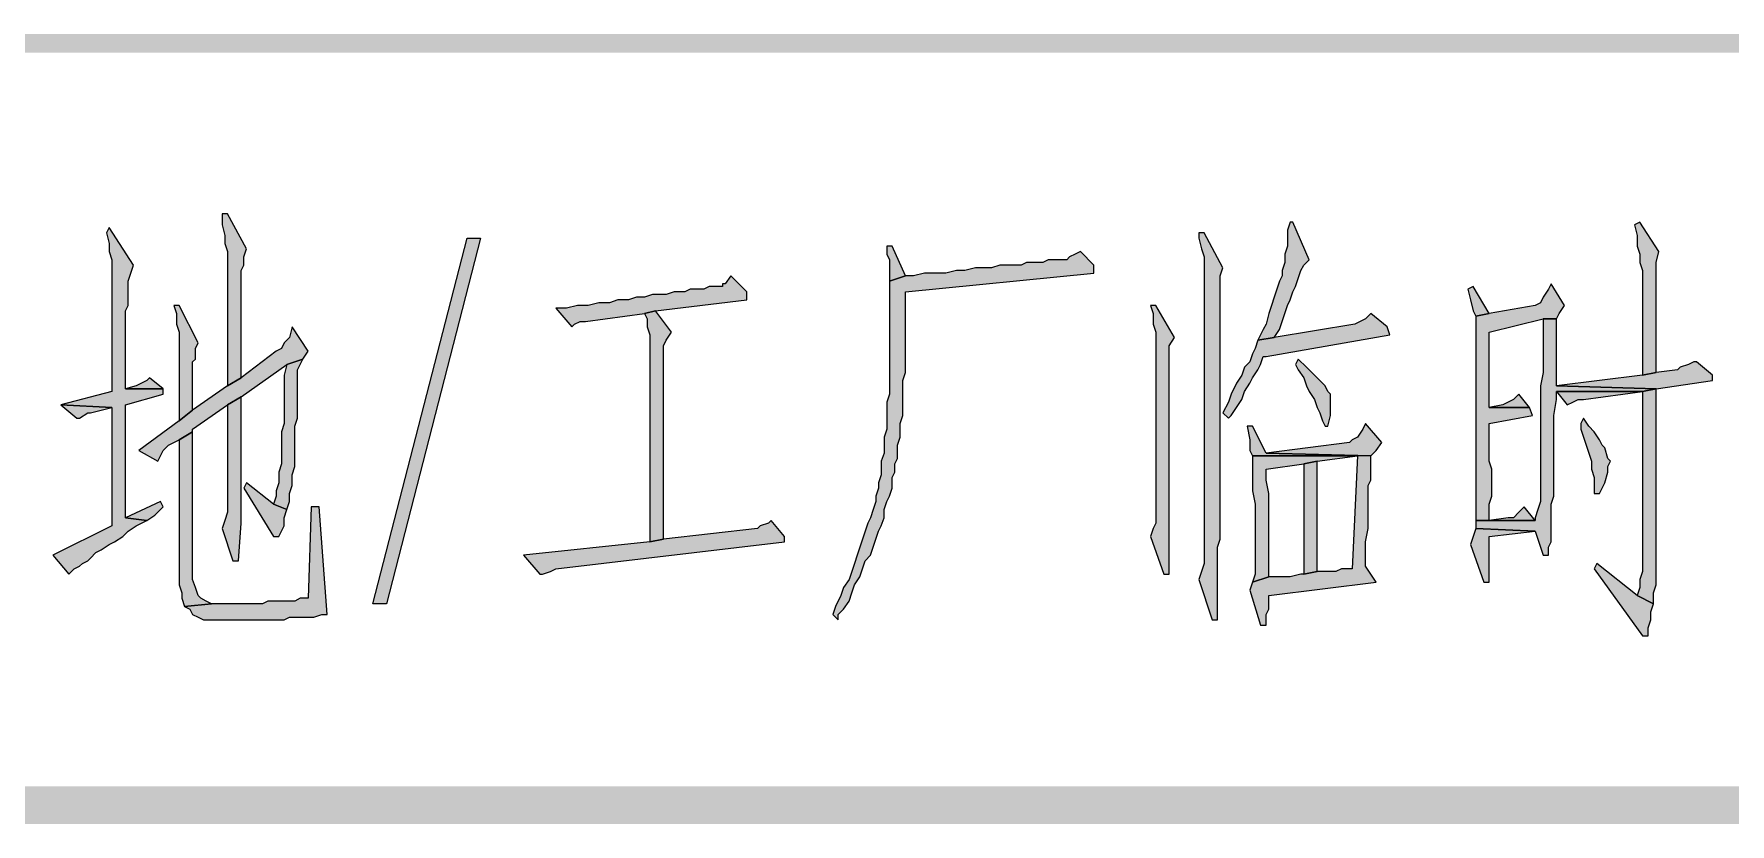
# Model space of a CAD drawing. Header units: millimetres. Extents: x 24 to 410, y 10 to 282.
# Drawn here: x 189.1 to 215.79, y 9.65 to 22.1 of the extents above; entities that cross this region are included whole.
import ezdxf

# ---------------------------------------------------------------- set-up
doc = ezdxf.new("R2010")
doc.units = ezdxf.units.MM

msp = doc.modelspace()

# ---------------------------------------------------------------- hatches: boundary and pattern name
h = msp.add_hatch(color=7)
h.dxf.hatch_style = 2
h.paths.add_polyline_path([(30.098965, 22.098), (30.098965, 21.801667), (410.082965, 22.098)])
h = msp.add_hatch(color=7)
h.dxf.hatch_style = 2
h.paths.add_polyline_path([(30.098965, 21.801667), (410.082965, 22.098), (410.082965, 21.801667)])
h = msp.add_hatch(color=7)
h.dxf.hatch_style = 2
h.paths.add_polyline_path([(192.151, 19.261667), (192.066333, 19.261667), (192.066333, 19.092333), (192.108667, 18.923), (192.108667, 18.796), (192.151, 18.669), (192.151, 16.552333), (192.362667, 16.679333), (192.362667, 16.933333), (192.362667, 17.060333), (192.362667, 18.372667), (192.405, 18.457333), (192.405, 18.584333), (192.447333, 18.711333)])
h = msp.add_hatch(color=7)
h.dxf.hatch_style = 2
h.paths.add_polyline_path([(190.288333, 19.05), (190.246, 18.965333), (190.288333, 18.796), (190.288333, 18.669), (190.330667, 18.542), (190.330667, 16.467667), (189.526333, 16.256), (190.330667, 16.213667), (190.330667, 14.351), (189.399333, 13.885333), (189.653333, 13.589), (189.695667, 13.631333), (189.738, 13.673667), (189.822667, 13.716), (189.865, 13.758333), (189.949667, 13.800667), (189.992, 13.843), (190.076667, 13.927667), (190.161333, 13.97), (190.288333, 14.054667), (190.373, 14.097), (190.5, 14.181667), (190.584667, 14.266333), (190.711667, 14.351), (190.881, 14.435667), (190.542333, 14.478), (190.542333, 16.256), (191.135, 16.425333), (191.135, 16.51), (190.542333, 16.51), (190.542333, 17.737667), (190.584667, 17.822333), (190.584667, 18.203333), (190.627, 18.330333), (190.669333, 18.457333)])
h = msp.add_hatch(color=7)
h.dxf.hatch_style = 2
h.paths.add_polyline_path([(207.518, 18.965333), (207.433333, 18.965333), (207.433333, 18.880667), (207.475667, 18.711333), (207.518, 18.584333), (207.518, 15.621), (207.518, 15.409333), (207.518, 13.758333), (207.475667, 13.631333), (207.433333, 13.504333), (207.645, 12.869333), (207.729667, 12.869333), (207.729667, 12.911667), (207.729667, 14.012333), (207.772, 14.139333), (207.772, 18.288), (207.814333, 18.415)])
h = msp.add_hatch(color=7)
h.dxf.hatch_style = 2
h.paths.add_polyline_path([(208.872667, 19.134667), (208.830333, 19.007667), (208.830333, 18.753667), (208.788, 18.626667), (208.788, 18.499667), (208.745667, 18.372667), (208.745667, 18.288), (208.703333, 18.203333), (208.661, 18.076333), (208.618667, 17.949333), (208.576333, 17.822333), (208.534, 17.695333), (208.491667, 17.526), (208.449333, 17.441333), (208.407, 17.356667), (208.364667, 17.272), (208.618667, 17.314333), (208.703333, 17.441333), (208.745667, 17.568333), (208.788, 17.695333), (208.830333, 17.822333), (208.872667, 17.907), (208.915, 18.034), (208.957333, 18.118667), (208.999667, 18.245667), (209.042, 18.372667), (209.084333, 18.457333), (209.169, 18.542), (208.915, 19.134667)])
h = msp.add_hatch(color=7)
h.dxf.hatch_style = 2
h.paths.add_polyline_path([(214.376, 19.134667), (214.291333, 19.092333), (214.333667, 18.923), (214.333667, 18.753667), (214.376, 18.626667), (214.376, 18.499667), (214.418333, 18.372667), (214.418333, 16.721667), (214.63, 16.764), (214.63, 18.161), (214.63, 18.203333), (214.63, 18.499667), (214.672333, 18.669)])
h = msp.add_hatch(color=7)
h.dxf.hatch_style = 2
h.paths.add_polyline_path([(195.918667, 18.880667), (196.130333, 18.880667), (194.648667, 13.123333), (194.437, 13.123333)])
h = msp.add_hatch(color=7)
h.dxf.hatch_style = 2
h.paths.add_polyline_path([(202.607333, 18.753667), (202.522667, 18.753667), (202.522667, 18.711333), (202.522667, 18.626667), (202.565, 18.542), (202.565, 18.203333), (202.819, 18.288)])
h = msp.add_hatch(color=7)
h.dxf.hatch_style = 2
h.paths.add_polyline_path([(205.570667, 18.669), (205.486, 18.626667), (205.401333, 18.584333), (205.359, 18.542), (205.062667, 18.542), (204.978, 18.499667), (204.724, 18.499667), (204.639333, 18.457333), (204.300667, 18.457333), (204.173667, 18.415), (203.919667, 18.415), (203.750333, 18.372667), (203.623333, 18.372667), (203.454, 18.330333), (203.115333, 18.330333), (202.946, 18.288), (202.819, 18.288), (202.565, 18.203333), (202.565, 16.425333), (202.522667, 16.298333), (202.522667, 15.875), (202.480333, 15.748), (202.480333, 15.494), (202.438, 15.367), (202.438, 15.155333), (202.395667, 15.028333), (202.395667, 14.943667), (202.353333, 14.816667), (202.353333, 14.732), (202.311, 14.605), (202.268667, 14.478), (202.226333, 14.393333), (202.184, 14.266333), (202.141667, 14.139333), (202.099333, 14.012333), (202.057, 13.885333), (202.014667, 13.758333), (201.972333, 13.631333), (201.93, 13.504333), (201.845333, 13.377333), (201.803, 13.250333), (201.718333, 13.081), (201.676, 12.954), (201.760667, 12.869333), (201.760667, 12.954), (201.845333, 13.038667), (201.93, 13.165667), (201.972333, 13.292667), (202.014667, 13.419667), (202.099333, 13.546667), (202.141667, 13.673667), (202.184, 13.800667), (202.268667, 13.885333), (202.311, 14.012333), (202.353333, 14.139333), (202.395667, 14.266333), (202.438, 14.351), (202.480333, 14.478), (202.480333, 14.605), (202.522667, 14.732), (202.565, 14.816667), (202.607333, 14.943667), (202.607333, 15.113), (202.649667, 15.197667), (202.649667, 15.324667), (202.692, 15.409333), (202.692, 15.621), (202.734333, 15.748), (202.734333, 15.959667), (202.776667, 16.086667), (202.776667, 16.637), (202.819, 16.764), (202.819, 18.034), (205.782333, 18.330333), (205.782333, 18.457333)])
h = msp.add_hatch(color=7)
h.dxf.hatch_style = 2
h.paths.add_polyline_path([(200.067333, 18.288), (199.982667, 18.161), (199.940333, 18.161), (199.940333, 18.118667), (199.728667, 18.118667), (199.644, 18.076333), (199.432333, 18.076333), (199.347667, 18.034), (199.178333, 18.034), (199.051333, 17.991667), (198.839667, 17.991667), (198.712667, 17.949333), (198.585667, 17.949333), (198.458667, 17.907), (198.289333, 17.907), (198.162333, 17.864667), (197.993, 17.864667), (197.823667, 17.822333), (197.654333, 17.822333), (197.485, 17.78), (197.315667, 17.78), (197.569667, 17.483667), (197.612, 17.526), (197.696667, 17.568333), (197.781333, 17.568333), (198.712667, 17.695333), (198.882, 17.737667), (200.321333, 17.907), (200.321333, 18.034)])
h = msp.add_hatch(color=7)
h.dxf.hatch_style = 2
h.paths.add_polyline_path([(212.979, 18.161), (212.936667, 18.076333), (212.852, 17.949333), (212.809667, 17.864667), (212.725, 17.822333), (212.005333, 17.695333), (211.793667, 17.653), (211.793667, 14.901333), (211.793667, 14.774333), (211.793667, 14.435667), (212.005333, 14.435667), (212.005333, 14.689667), (212.047667, 14.816667), (212.047667, 15.24), (212.005333, 15.367), (212.005333, 15.959667), (212.682667, 16.086667), (212.640333, 16.213667), (212.005333, 16.213667), (212.005333, 16.340667), (212.005333, 17.399), (212.852, 17.610667), (213.063667, 17.610667), (213.106, 17.695333), (213.190667, 17.822333)])
h = msp.add_hatch(color=7)
h.dxf.hatch_style = 2
h.paths.add_polyline_path([(211.751333, 18.118667), (211.666667, 18.076333), (211.709, 17.907), (211.751333, 17.737667), (211.793667, 17.653), (212.005333, 17.695333)])
h = msp.add_hatch(color=7)
h.dxf.hatch_style = 2
h.paths.add_polyline_path([(191.389, 17.822333), (191.304333, 17.822333), (191.346667, 17.695333), (191.346667, 17.526), (191.389, 17.399), (191.389, 16.002), (191.600667, 16.171333), (191.600667, 16.933333), (191.643, 16.975667), (191.643, 17.145), (191.685333, 17.229667)])
h = msp.add_hatch(color=7)
h.dxf.hatch_style = 2
h.paths.add_polyline_path([(198.882, 17.737667), (198.712667, 17.695333), (198.755, 17.610667), (198.755, 17.483667), (198.797333, 17.356667), (198.797333, 14.097), (199.009, 14.139333), (199.009, 16.975667), (199.009, 17.060333), (199.009, 17.187333), (199.051333, 17.272), (199.136, 17.399)])
h = msp.add_hatch(color=7)
h.dxf.hatch_style = 2
h.paths.add_polyline_path([(206.756, 17.822333), (206.671333, 17.822333), (206.713667, 17.695333), (206.713667, 17.526), (206.756, 17.399), (206.756, 14.520333), (206.756, 14.435667), (206.756, 14.393333), (206.713667, 14.308667), (206.671333, 14.181667), (206.883, 13.589), (206.967667, 13.589), (206.967667, 13.716), (206.967667, 17.187333), (207.052333, 17.314333)])
h = msp.add_hatch(color=7)
h.dxf.hatch_style = 2
h.paths.add_polyline_path([(210.142667, 17.695333), (210.058, 17.610667), (209.973333, 17.568333), (209.888667, 17.526), (208.618667, 17.314333), (208.364667, 17.272), (208.322333, 17.145), (208.28, 17.060333), (208.237667, 16.933333), (208.153, 16.848667), (208.110667, 16.721667), (208.026, 16.594667), (207.941333, 16.425333), (207.899, 16.298333), (207.814333, 16.129), (207.899, 16.044333), (207.941333, 16.086667), (208.026, 16.213667), (208.110667, 16.340667), (208.153, 16.467667), (208.237667, 16.594667), (208.28, 16.679333), (208.364667, 16.806333), (208.407, 16.891), (208.449333, 17.018), (208.491667, 17.018), (210.439, 17.356667), (210.396667, 17.483667)])
h = msp.add_hatch(color=7)
h.dxf.hatch_style = 2
h.paths.add_polyline_path([(193.167, 17.483667), (193.124667, 17.314333), (193.04, 17.229667), (192.997667, 17.145), (192.913, 17.102667), (192.362667, 16.679333), (192.151, 16.552333), (191.600667, 16.171333), (191.389, 16.002), (190.754, 15.536333), (191.050333, 15.367), (191.092667, 15.451667), (191.135, 15.536333), (191.219667, 15.621), (191.389, 15.705667), (191.600667, 15.832667), (191.600667, 15.875), (192.151, 16.256), (192.362667, 16.383), (193.082333, 16.891), (193.336333, 16.975667), (193.421, 17.102667)])
h = msp.add_hatch(color=7)
h.dxf.hatch_style = 2
h.paths.add_polyline_path([(213.063667, 17.610667), (212.852, 17.610667), (212.852, 17.483667), (212.852, 16.764), (212.809667, 16.552333), (212.809667, 14.732), (212.767333, 14.605), (212.725, 14.478), (212.725, 14.435667), (211.793667, 14.435667), (211.793667, 14.308667), (212.725, 14.266333), (212.852, 13.885333), (212.936667, 13.885333), (212.936667, 13.927667), (212.936667, 14.012333), (212.979, 14.097), (212.979, 14.689667), (213.021333, 14.816667), (213.021333, 16.086667), (213.063667, 16.340667), (213.063667, 16.467667), (214.418333, 16.467667), (214.63, 16.51), (213.063667, 16.552333)])
h = msp.add_hatch(color=7)
h.dxf.hatch_style = 2
h.paths.add_polyline_path([(193.336333, 16.975667), (193.082333, 16.891), (193.04, 16.721667), (193.04, 15.959667), (192.997667, 15.832667), (192.997667, 15.324667), (192.955333, 15.197667), (192.955333, 15.028333), (192.913, 14.901333), (192.913, 14.816667), (192.870667, 14.689667), (193.082333, 14.605), (193.124667, 14.732), (193.124667, 14.859), (193.167, 14.986), (193.167, 15.155333), (193.209333, 15.282333), (193.209333, 15.451667), (193.209333, 15.917333), (193.251667, 16.044333), (193.251667, 16.806333), (193.294, 16.891)])
h = msp.add_hatch(color=7)
h.dxf.hatch_style = 2
h.paths.add_polyline_path([(208.999667, 16.975667), (208.957333, 16.891), (208.999667, 16.806333), (209.084333, 16.679333), (209.126667, 16.552333), (209.169, 16.467667), (209.253667, 16.340667), (209.296, 16.213667), (209.338333, 16.129), (209.380667, 16.002), (209.423, 15.917333), (209.465333, 15.917333), (209.507667, 16.086667), (209.507667, 16.425333), (209.465333, 16.467667), (209.423, 16.552333), (209.338333, 16.637), (209.253667, 16.721667), (209.126667, 16.848667)])
h = msp.add_hatch(color=7)
h.dxf.hatch_style = 2
h.paths.add_polyline_path([(215.265, 16.933333), (215.222667, 16.933333), (215.138, 16.891), (215.011, 16.848667), (214.968667, 16.806333), (214.63, 16.764), (214.418333, 16.721667), (213.063667, 16.552333), (214.63, 16.51), (215.519, 16.637), (215.519, 16.721667)])
h = msp.add_hatch(color=7)
h.dxf.hatch_style = 2
h.paths.add_polyline_path([(190.923333, 16.679333), (190.881, 16.637), (190.796333, 16.594667), (190.711667, 16.552333), (190.542333, 16.51), (191.135, 16.51)])
h = msp.add_hatch(color=7)
h.dxf.hatch_style = 2
h.paths.add_polyline_path([(192.362667, 16.383), (192.151, 16.256), (192.151, 14.562667), (192.108667, 14.435667), (192.066333, 14.308667), (192.235667, 13.800667), (192.320333, 13.800667), (192.362667, 14.393333), (192.362667, 15.578667), (192.362667, 15.790333)])
h = msp.add_hatch(color=7)
h.dxf.hatch_style = 2
h.paths.add_polyline_path([(212.471, 16.425333), (212.386333, 16.340667), (212.301667, 16.298333), (212.217, 16.256), (212.005333, 16.213667), (212.640333, 16.213667)])
h = msp.add_hatch(color=7)
h.dxf.hatch_style = 2
h.paths.add_polyline_path([(214.418333, 16.467667), (213.063667, 16.467667), (213.233, 16.256), (213.317667, 16.298333), (213.402333, 16.340667), (213.487, 16.340667)])
h = msp.add_hatch(color=7)
h.dxf.hatch_style = 2
h.paths.add_polyline_path([(214.63, 16.51), (214.418333, 16.467667), (214.418333, 13.631333), (214.376, 13.504333), (214.376, 13.377333), (214.333667, 13.250333), (214.587667, 13.123333), (214.587667, 13.292667), (214.63, 13.419667)])
h = msp.add_hatch(color=7)
h.dxf.hatch_style = 2
h.paths.add_polyline_path([(189.526333, 16.256), (189.780333, 16.044333), (189.822667, 16.044333), (189.949667, 16.129), (189.992, 16.129), (190.330667, 16.213667)])
h = msp.add_hatch(color=7)
h.dxf.hatch_style = 2
h.paths.add_polyline_path([(213.487, 16.044333), (213.444667, 15.959667), (213.444667, 15.875), (213.487, 15.748), (213.529333, 15.621), (213.571667, 15.494), (213.614, 15.367), (213.614, 15.24), (213.656333, 15.113), (213.656333, 14.859), (213.741, 14.859), (213.825667, 15.028333), (213.868, 15.197667), (213.868, 15.282333), (213.910333, 15.367), (213.868, 15.409333), (213.825667, 15.578667), (213.783333, 15.621), (213.741, 15.705667), (213.656333, 15.832667), (213.571667, 15.917333)])
h = msp.add_hatch(color=7)
h.dxf.hatch_style = 2
h.paths.add_polyline_path([(191.600667, 15.832667), (191.389, 15.705667), (191.389, 13.419667), (191.431333, 13.292667), (191.431333, 13.208), (191.473667, 13.081), (191.897, 13.123333), (191.812333, 13.165667), (191.727667, 13.208), (191.685333, 13.250333), (191.643, 13.377333), (191.600667, 13.504333)])
h = msp.add_hatch(color=7)
h.dxf.hatch_style = 2
h.paths.add_polyline_path([(208.28, 15.917333), (208.195333, 15.917333), (208.237667, 15.705667), (208.237667, 15.536333), (208.28, 15.451667), (209.931, 15.451667), (209.846333, 13.673667), (209.677, 13.673667), (209.592333, 13.631333), (209.296, 13.631333), (209.084333, 13.589), (209.042, 13.589), (208.872667, 13.546667), (208.534, 13.546667), (208.28, 13.462), (208.237667, 13.335), (208.407, 12.784667), (208.491667, 12.784667), (208.491667, 12.827), (208.491667, 12.911667), (208.491667, 12.954), (208.534, 13.038667), (208.534, 13.250333), (210.227333, 13.462), (210.058, 13.716), (210.058, 14.097), (210.100333, 14.308667), (210.100333, 14.986), (210.142667, 15.070667), (210.142667, 15.451667), (208.491667, 15.494)])
h = msp.add_hatch(color=7)
h.dxf.hatch_style = 2
h.paths.add_polyline_path([(210.058, 15.959667), (210.015667, 15.875), (209.931, 15.748), (209.846333, 15.705667), (209.804, 15.663333), (208.491667, 15.494), (210.142667, 15.451667), (210.227333, 15.536333), (210.312, 15.663333)])
h = msp.add_hatch(color=7)
h.dxf.hatch_style = 2
h.paths.add_polyline_path([(208.28, 15.451667), (208.28, 14.901333), (208.322333, 14.689667), (208.322333, 13.589), (208.28, 13.462), (208.534, 13.546667), (208.534, 14.689667), (208.534, 14.859), (208.491667, 15.070667), (208.491667, 15.24), (209.084333, 15.324667), (209.296, 15.367), (209.931, 15.451667)])
h = msp.add_hatch(color=7)
h.dxf.hatch_style = 2
h.paths.add_polyline_path([(209.296, 15.367), (209.084333, 15.324667), (209.084333, 13.589), (209.296, 13.631333)])
h = msp.add_hatch(color=7)
h.dxf.hatch_style = 2
h.paths.add_polyline_path([(192.447333, 15.028333), (192.405, 14.943667), (192.870667, 14.181667), (192.955333, 14.181667), (192.997667, 14.266333), (193.04, 14.351), (193.04, 14.478), (193.082333, 14.605), (192.870667, 14.689667)])
h = msp.add_hatch(color=7)
h.dxf.hatch_style = 2
h.paths.add_polyline_path([(191.092667, 14.732), (190.542333, 14.478), (190.881, 14.435667), (191.008, 14.520333), (191.135, 14.647333)])
h = msp.add_hatch(color=7)
h.dxf.hatch_style = 2
h.paths.add_polyline_path([(193.590333, 14.647333), (193.463333, 14.647333), (193.421, 13.208), (193.294, 13.208), (193.209333, 13.165667), (192.786, 13.165667), (192.701333, 13.123333), (191.897, 13.123333), (191.473667, 13.081), (191.558333, 13.038667), (191.600667, 12.954), (191.685333, 12.911667), (191.77, 12.869333), (193.04, 12.869333), (193.124667, 12.911667), (193.505667, 12.911667), (193.632667, 12.954), (193.717333, 12.954)])
h = msp.add_hatch(color=7)
h.dxf.hatch_style = 2
h.paths.add_polyline_path([(200.702333, 14.435667), (200.66, 14.393333), (200.533, 14.351), (200.490667, 14.308667), (199.009, 14.139333), (198.797333, 14.097), (196.807667, 13.885333), (197.061667, 13.589), (197.104, 13.589), (197.231, 13.631333), (197.315667, 13.673667), (200.914, 14.097), (200.914, 14.181667)])
h = msp.add_hatch(color=7)
h.dxf.hatch_style = 2
h.paths.add_polyline_path([(212.555667, 14.647333), (212.471, 14.562667), (212.386333, 14.478), (212.301667, 14.478), (212.005333, 14.435667), (212.725, 14.435667)])
h = msp.add_hatch(color=7)
h.dxf.hatch_style = 2
h.paths.add_polyline_path([(211.793667, 14.308667), (211.751333, 14.181667), (211.709, 14.054667), (211.920667, 13.462), (212.005333, 13.462), (212.005333, 13.504333), (212.005333, 14.181667), (212.725, 14.266333)])
h = msp.add_hatch(color=7)
h.dxf.hatch_style = 2
h.paths.add_polyline_path([(213.698667, 13.758333), (213.656333, 13.673667), (214.418333, 12.615333), (214.503, 12.615333), (214.503, 12.742333), (214.545333, 12.869333), (214.545333, 12.996333), (214.587667, 13.123333), (214.333667, 13.250333)])
h = msp.add_hatch(color=7)
h.dxf.hatch_style = 2
h.paths.add_polyline_path([(30.395333, 10.244667), (29.802667, 9.652), (409.786667, 10.244667)])
h = msp.add_hatch(color=7)
h.dxf.hatch_style = 2
h.paths.add_polyline_path([(29.802667, 9.652), (409.786667, 10.244667), (410.379333, 9.652)])

# ---------------------------------------------------------------- linework, layer by layer
at = {"color": 7, "lineweight": 0}
for points in [[(192.151, 19.261667), (192.066333, 19.261667), (192.066333, 19.092333), (192.108667, 18.923), (192.108667, 18.796), (192.151, 18.669), (192.151, 16.552333), (192.362667, 16.679333), (192.362667, 16.933333), (192.362667, 17.060333), (192.362667, 18.372667), (192.405, 18.457333), (192.405, 18.584333), (192.447333, 18.711333)], [(190.288333, 19.05), (190.246, 18.965333), (190.288333, 18.796), (190.288333, 18.669), (190.330667, 18.542), (190.330667, 16.467667), (189.526333, 16.256), (190.330667, 16.213667), (190.330667, 14.351), (189.399333, 13.885333), (189.653333, 13.589), (189.695667, 13.631333), (189.738, 13.673667), (189.822667, 13.716), (189.865, 13.758333), (189.949667, 13.800667), (189.992, 13.843), (190.076667, 13.927667), (190.161333, 13.97), (190.288333, 14.054667), (190.373, 14.097), (190.5, 14.181667), (190.584667, 14.266333), (190.711667, 14.351), (190.881, 14.435667), (190.542333, 14.478), (190.542333, 16.256), (191.135, 16.425333), (191.135, 16.51), (190.542333, 16.51), (190.542333, 17.737667), (190.584667, 17.822333), (190.584667, 18.203333), (190.627, 18.330333), (190.669333, 18.457333)], [(207.518, 18.965333), (207.433333, 18.965333), (207.433333, 18.880667), (207.475667, 18.711333), (207.518, 18.584333), (207.518, 15.621), (207.518, 15.409333), (207.518, 13.758333), (207.475667, 13.631333), (207.433333, 13.504333), (207.645, 12.869333), (207.729667, 12.869333), (207.729667, 12.911667), (207.729667, 14.012333), (207.772, 14.139333), (207.772, 18.288), (207.814333, 18.415)], [(208.872667, 19.134667), (208.830333, 19.007667), (208.830333, 18.753667), (208.788, 18.626667), (208.788, 18.499667), (208.745667, 18.372667), (208.745667, 18.288), (208.703333, 18.203333), (208.661, 18.076333), (208.618667, 17.949333), (208.576333, 17.822333), (208.534, 17.695333), (208.491667, 17.526), (208.449333, 17.441333), (208.407, 17.356667), (208.364667, 17.272), (208.618667, 17.314333), (208.703333, 17.441333), (208.745667, 17.568333), (208.788, 17.695333), (208.830333, 17.822333), (208.872667, 17.907), (208.915, 18.034), (208.957333, 18.118667), (208.999667, 18.245667), (209.042, 18.372667), (209.084333, 18.457333), (209.169, 18.542), (208.915, 19.134667)], [(214.376, 19.134667), (214.291333, 19.092333), (214.333667, 18.923), (214.333667, 18.753667), (214.376, 18.626667), (214.376, 18.499667), (214.418333, 18.372667), (214.418333, 16.721667), (214.63, 16.764), (214.63, 18.161), (214.63, 18.203333), (214.63, 18.499667), (214.672333, 18.669)], [(195.918667, 18.880667), (196.130333, 18.880667), (194.648667, 13.123333), (194.437, 13.123333)], [(202.607333, 18.753667), (202.522667, 18.753667), (202.522667, 18.711333), (202.522667, 18.626667), (202.565, 18.542), (202.565, 18.203333), (202.819, 18.288)], [(205.570667, 18.669), (205.486, 18.626667), (205.401333, 18.584333), (205.359, 18.542), (205.062667, 18.542), (204.978, 18.499667), (204.724, 18.499667), (204.639333, 18.457333), (204.300667, 18.457333), (204.173667, 18.415), (203.919667, 18.415), (203.750333, 18.372667), (203.623333, 18.372667), (203.454, 18.330333), (203.115333, 18.330333), (202.946, 18.288), (202.819, 18.288), (202.565, 18.203333), (202.565, 16.425333), (202.522667, 16.298333), (202.522667, 15.875), (202.480333, 15.748), (202.480333, 15.494), (202.438, 15.367), (202.438, 15.155333), (202.395667, 15.028333), (202.395667, 14.943667), (202.353333, 14.816667), (202.353333, 14.732), (202.311, 14.605), (202.268667, 14.478), (202.226333, 14.393333), (202.184, 14.266333), (202.141667, 14.139333), (202.099333, 14.012333), (202.057, 13.885333), (202.014667, 13.758333), (201.972333, 13.631333), (201.93, 13.504333), (201.845333, 13.377333), (201.803, 13.250333), (201.718333, 13.081), (201.676, 12.954), (201.760667, 12.869333), (201.760667, 12.954), (201.845333, 13.038667), (201.93, 13.165667), (201.972333, 13.292667), (202.014667, 13.419667), (202.099333, 13.546667), (202.141667, 13.673667), (202.184, 13.800667), (202.268667, 13.885333), (202.311, 14.012333), (202.353333, 14.139333), (202.395667, 14.266333), (202.438, 14.351), (202.480333, 14.478), (202.480333, 14.605), (202.522667, 14.732), (202.565, 14.816667), (202.607333, 14.943667), (202.607333, 15.113), (202.649667, 15.197667), (202.649667, 15.324667), (202.692, 15.409333), (202.692, 15.621), (202.734333, 15.748), (202.734333, 15.959667), (202.776667, 16.086667), (202.776667, 16.637), (202.819, 16.764), (202.819, 18.034), (205.782333, 18.330333), (205.782333, 18.457333)], [(200.067333, 18.288), (199.982667, 18.161), (199.940333, 18.161), (199.940333, 18.118667), (199.728667, 18.118667), (199.644, 18.076333), (199.432333, 18.076333), (199.347667, 18.034), (199.178333, 18.034), (199.051333, 17.991667), (198.839667, 17.991667), (198.712667, 17.949333), (198.585667, 17.949333), (198.458667, 17.907), (198.289333, 17.907), (198.162333, 17.864667), (197.993, 17.864667), (197.823667, 17.822333), (197.654333, 17.822333), (197.485, 17.78), (197.315667, 17.78), (197.569667, 17.483667), (197.612, 17.526), (197.696667, 17.568333), (197.781333, 17.568333), (198.712667, 17.695333), (198.882, 17.737667), (200.321333, 17.907), (200.321333, 18.034)], [(212.979, 18.161), (212.936667, 18.076333), (212.852, 17.949333), (212.809667, 17.864667), (212.725, 17.822333), (212.005333, 17.695333), (211.793667, 17.653), (211.793667, 14.901333), (211.793667, 14.774333), (211.793667, 14.435667), (212.005333, 14.435667), (212.005333, 14.689667), (212.047667, 14.816667), (212.047667, 15.24), (212.005333, 15.367), (212.005333, 15.959667), (212.682667, 16.086667), (212.640333, 16.213667), (212.005333, 16.213667), (212.005333, 16.340667), (212.005333, 17.399), (212.852, 17.610667), (213.063667, 17.610667), (213.106, 17.695333), (213.190667, 17.822333)], [(211.751333, 18.118667), (211.666667, 18.076333), (211.709, 17.907), (211.751333, 17.737667), (211.793667, 17.653), (212.005333, 17.695333)], [(191.389, 17.822333), (191.304333, 17.822333), (191.346667, 17.695333), (191.346667, 17.526), (191.389, 17.399), (191.389, 16.002), (191.600667, 16.171333), (191.600667, 16.933333), (191.643, 16.975667), (191.643, 17.145), (191.685333, 17.229667)], [(198.882, 17.737667), (198.712667, 17.695333), (198.755, 17.610667), (198.755, 17.483667), (198.797333, 17.356667), (198.797333, 14.097), (199.009, 14.139333), (199.009, 16.975667), (199.009, 17.060333), (199.009, 17.187333), (199.051333, 17.272), (199.136, 17.399)], [(206.756, 17.822333), (206.671333, 17.822333), (206.713667, 17.695333), (206.713667, 17.526), (206.756, 17.399), (206.756, 14.520333), (206.756, 14.435667), (206.756, 14.393333), (206.713667, 14.308667), (206.671333, 14.181667), (206.883, 13.589), (206.967667, 13.589), (206.967667, 13.716), (206.967667, 17.187333), (207.052333, 17.314333)], [(210.142667, 17.695333), (210.058, 17.610667), (209.973333, 17.568333), (209.888667, 17.526), (208.618667, 17.314333), (208.364667, 17.272), (208.322333, 17.145), (208.28, 17.060333), (208.237667, 16.933333), (208.153, 16.848667), (208.110667, 16.721667), (208.026, 16.594667), (207.941333, 16.425333), (207.899, 16.298333), (207.814333, 16.129), (207.899, 16.044333), (207.941333, 16.086667), (208.026, 16.213667), (208.110667, 16.340667), (208.153, 16.467667), (208.237667, 16.594667), (208.28, 16.679333), (208.364667, 16.806333), (208.407, 16.891), (208.449333, 17.018), (208.491667, 17.018), (210.439, 17.356667), (210.396667, 17.483667)], [(193.167, 17.483667), (193.124667, 17.314333), (193.04, 17.229667), (192.997667, 17.145), (192.913, 17.102667), (192.362667, 16.679333), (192.151, 16.552333), (191.600667, 16.171333), (191.389, 16.002), (190.754, 15.536333), (191.050333, 15.367), (191.092667, 15.451667), (191.135, 15.536333), (191.219667, 15.621), (191.389, 15.705667), (191.600667, 15.832667), (191.600667, 15.875), (192.151, 16.256), (192.362667, 16.383), (193.082333, 16.891), (193.336333, 16.975667), (193.421, 17.102667)], [(213.063667, 17.610667), (212.852, 17.610667), (212.852, 17.483667), (212.852, 16.764), (212.809667, 16.552333), (212.809667, 14.732), (212.767333, 14.605), (212.725, 14.478), (212.725, 14.435667), (211.793667, 14.435667), (211.793667, 14.308667), (212.725, 14.266333), (212.852, 13.885333), (212.936667, 13.885333), (212.936667, 13.927667), (212.936667, 14.012333), (212.979, 14.097), (212.979, 14.689667), (213.021333, 14.816667), (213.021333, 16.086667), (213.063667, 16.340667), (213.063667, 16.467667), (214.418333, 16.467667), (214.63, 16.51), (213.063667, 16.552333)], [(193.336333, 16.975667), (193.082333, 16.891), (193.04, 16.721667), (193.04, 15.959667), (192.997667, 15.832667), (192.997667, 15.324667), (192.955333, 15.197667), (192.955333, 15.028333), (192.913, 14.901333), (192.913, 14.816667), (192.870667, 14.689667), (193.082333, 14.605), (193.124667, 14.732), (193.124667, 14.859), (193.167, 14.986), (193.167, 15.155333), (193.209333, 15.282333), (193.209333, 15.451667), (193.209333, 15.917333), (193.251667, 16.044333), (193.251667, 16.806333), (193.294, 16.891)], [(208.999667, 16.975667), (208.957333, 16.891), (208.999667, 16.806333), (209.084333, 16.679333), (209.126667, 16.552333), (209.169, 16.467667), (209.253667, 16.340667), (209.296, 16.213667), (209.338333, 16.129), (209.380667, 16.002), (209.423, 15.917333), (209.465333, 15.917333), (209.507667, 16.086667), (209.507667, 16.425333), (209.465333, 16.467667), (209.423, 16.552333), (209.338333, 16.637), (209.253667, 16.721667), (209.126667, 16.848667)], [(215.265, 16.933333), (215.222667, 16.933333), (215.138, 16.891), (215.011, 16.848667), (214.968667, 16.806333), (214.63, 16.764), (214.418333, 16.721667), (213.063667, 16.552333), (214.63, 16.51), (215.519, 16.637), (215.519, 16.721667)], [(190.923333, 16.679333), (190.881, 16.637), (190.796333, 16.594667), (190.711667, 16.552333), (190.542333, 16.51), (191.135, 16.51)], [(192.362667, 16.383), (192.151, 16.256), (192.151, 14.562667), (192.108667, 14.435667), (192.066333, 14.308667), (192.235667, 13.800667), (192.320333, 13.800667), (192.362667, 14.393333), (192.362667, 15.578667), (192.362667, 15.790333)], [(212.471, 16.425333), (212.386333, 16.340667), (212.301667, 16.298333), (212.217, 16.256), (212.005333, 16.213667), (212.640333, 16.213667)], [(214.418333, 16.467667), (213.063667, 16.467667), (213.233, 16.256), (213.317667, 16.298333), (213.402333, 16.340667), (213.487, 16.340667)], [(214.63, 16.51), (214.418333, 16.467667), (214.418333, 13.631333), (214.376, 13.504333), (214.376, 13.377333), (214.333667, 13.250333), (214.587667, 13.123333), (214.587667, 13.292667), (214.63, 13.419667)], [(189.526333, 16.256), (189.780333, 16.044333), (189.822667, 16.044333), (189.949667, 16.129), (189.992, 16.129), (190.330667, 16.213667)], [(213.487, 16.044333), (213.444667, 15.959667), (213.444667, 15.875), (213.487, 15.748), (213.529333, 15.621), (213.571667, 15.494), (213.614, 15.367), (213.614, 15.24), (213.656333, 15.113), (213.656333, 14.859), (213.741, 14.859), (213.825667, 15.028333), (213.868, 15.197667), (213.868, 15.282333), (213.910333, 15.367), (213.868, 15.409333), (213.825667, 15.578667), (213.783333, 15.621), (213.741, 15.705667), (213.656333, 15.832667), (213.571667, 15.917333)], [(191.600667, 15.832667), (191.389, 15.705667), (191.389, 13.419667), (191.431333, 13.292667), (191.431333, 13.208), (191.473667, 13.081), (191.897, 13.123333), (191.812333, 13.165667), (191.727667, 13.208), (191.685333, 13.250333), (191.643, 13.377333), (191.600667, 13.504333)], [(208.28, 15.917333), (208.195333, 15.917333), (208.237667, 15.705667), (208.237667, 15.536333), (208.28, 15.451667), (209.931, 15.451667), (209.846333, 13.673667), (209.677, 13.673667), (209.592333, 13.631333), (209.296, 13.631333), (209.084333, 13.589), (209.042, 13.589), (208.872667, 13.546667), (208.534, 13.546667), (208.28, 13.462), (208.237667, 13.335), (208.407, 12.784667), (208.491667, 12.784667), (208.491667, 12.827), (208.491667, 12.911667), (208.491667, 12.954), (208.534, 13.038667), (208.534, 13.250333), (210.227333, 13.462), (210.058, 13.716), (210.058, 14.097), (210.100333, 14.308667), (210.100333, 14.986), (210.142667, 15.070667), (210.142667, 15.451667), (208.491667, 15.494)], [(210.058, 15.959667), (210.015667, 15.875), (209.931, 15.748), (209.846333, 15.705667), (209.804, 15.663333), (208.491667, 15.494), (210.142667, 15.451667), (210.227333, 15.536333), (210.312, 15.663333)], [(208.28, 15.451667), (208.28, 14.901333), (208.322333, 14.689667), (208.322333, 13.589), (208.28, 13.462), (208.534, 13.546667), (208.534, 14.689667), (208.534, 14.859), (208.491667, 15.070667), (208.491667, 15.24), (209.084333, 15.324667), (209.296, 15.367), (209.931, 15.451667)], [(209.296, 15.367), (209.084333, 15.324667), (209.084333, 13.589), (209.296, 13.631333)], [(192.447333, 15.028333), (192.405, 14.943667), (192.870667, 14.181667), (192.955333, 14.181667), (192.997667, 14.266333), (193.04, 14.351), (193.04, 14.478), (193.082333, 14.605), (192.870667, 14.689667)], [(191.092667, 14.732), (190.542333, 14.478), (190.881, 14.435667), (191.008, 14.520333), (191.135, 14.647333)], [(193.590333, 14.647333), (193.463333, 14.647333), (193.421, 13.208), (193.294, 13.208), (193.209333, 13.165667), (192.786, 13.165667), (192.701333, 13.123333), (191.897, 13.123333), (191.473667, 13.081), (191.558333, 13.038667), (191.600667, 12.954), (191.685333, 12.911667), (191.77, 12.869333), (193.04, 12.869333), (193.124667, 12.911667), (193.505667, 12.911667), (193.632667, 12.954), (193.717333, 12.954)], [(200.702333, 14.435667), (200.66, 14.393333), (200.533, 14.351), (200.490667, 14.308667), (199.009, 14.139333), (198.797333, 14.097), (196.807667, 13.885333), (197.061667, 13.589), (197.104, 13.589), (197.231, 13.631333), (197.315667, 13.673667), (200.914, 14.097), (200.914, 14.181667)], [(212.555667, 14.647333), (212.471, 14.562667), (212.386333, 14.478), (212.301667, 14.478), (212.005333, 14.435667), (212.725, 14.435667)], [(211.793667, 14.308667), (211.751333, 14.181667), (211.709, 14.054667), (211.920667, 13.462), (212.005333, 13.462), (212.005333, 13.504333), (212.005333, 14.181667), (212.725, 14.266333)], [(213.698667, 13.758333), (213.656333, 13.673667), (214.418333, 12.615333), (214.503, 12.615333), (214.503, 12.742333), (214.545333, 12.869333), (214.545333, 12.996333), (214.587667, 13.123333), (214.333667, 13.250333)]]:
    msp.add_lwpolyline(points, close=True, dxfattribs=at)

doc.saveas('drawing.dxf')
